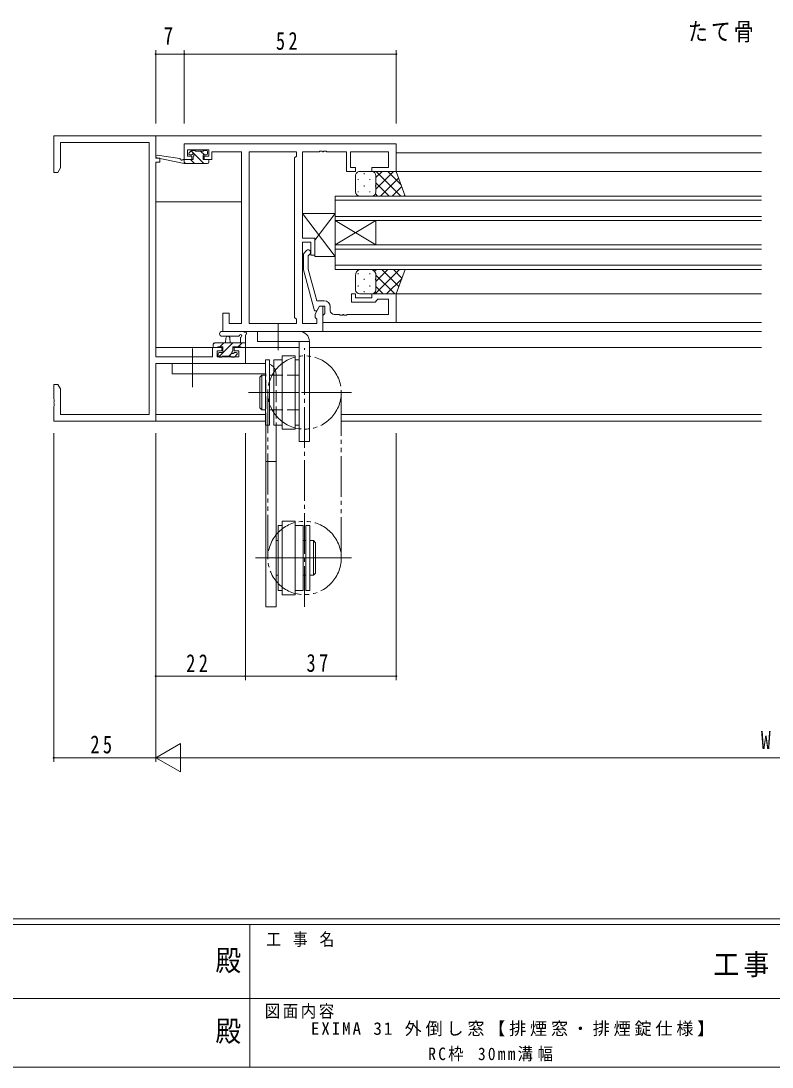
# Model space of a CAD drawing. Units: millimetres on the paper. Extents: x -397 to 397, y -282 to 282.
# Drawn here: x -65.1 to 119.1, y -282.1 to -25.4 of the extents above; entities that cross this region are included whole.
import ezdxf
from ezdxf.enums import TextEntityAlignment as Align

# ---------------------------------------------------------------- set-up
doc = ezdxf.new("R2010")
doc.units = ezdxf.units.MM
for name, pattern in [('USER2', [13, 10, -1, 1, -1]), ('USER3', [15, 10, -1, 1, -1, 1, -1]), ('USER4', [4, 3, -1]), ('USER5', [1.01, 0.01, -1])]:
    doc.linetypes.add(name, pattern=pattern)
for name, color, linetype, lineweight in [('0-1_YKK_ZWAK', 7, 'Continuous', 18), ('0-3_YKK_11', 7, 'Continuous', 18), ('0-4_YKK_12', 2, 'Continuous', 18), ('0-5_YKK_13', 4, 'Continuous', 18), ('0-6_YKK_D', 6, 'Continuous', 18)]:
    doc.layers.add(name, color=color, linetype=linetype, lineweight=lineweight)
doc.layers.add('0-2_USER1', color=7, linetype='Continuous')
doc.styles.add('ＭＳ ゴシック', font='')
doc.styles.get('ＭＳ ゴシック').set_extended_font_data('MS Gothic')

msp = doc.modelspace()

# ---------------------------------------------------------------- linework, layer by layer
at = {"layer": '0-1_YKK_ZWAK'}
for p, q in [((376.092, -245.7), (-393.908, -245.7)), ((338.292, -247.1), (-393.908, -247.1)), ((-8.908, -247.1), (-8.908, -282.1)), ((-136.308, -265.299), (-7.508, -265.299)), ((-7.508, -265.299), (121.292, -265.299)), ((-393.908, -282.1), (338.292, -282.1))]:
    msp.add_line(p, q, dxfattribs=at)
at = {"layer": '0-3_YKK_11'}
for p, q in [((-57.03, -53.605), (-32.03, -53.605)), ((-57.03, -62.605), (-57.03, -53.605)), ((-32.03, -53.605), (-32.03, -59.105)), ((-55.4, -55.235), (-55.4, -61.514)), ((-33.66, -55.235), (-55.4, -55.235)), ((-33.66, -121.975), (-33.66, -55.235)), ((-25.03, -59.405), (-25.03, -55.605)), ((-25.03, -55.605), (26.97, -55.605)), ((26.97, -55.605), (26.97, -62.405)), ((-24.23, -57.105), (-24.23, -58.605)), ((-19.03, -57.105), (-24.23, -57.105)), ((-24.23, -58.605), (-23.13, -58.605)), ((-20.248, -60.405), (-23.352, -57.302)), ((-23.13, -58.605), (-23.13, -59.405)), ((-20.103, -58.305), (-21.003, -57.405)), ((-20.13, -58.605), (-19.03, -58.605)), ((-20.13, -59.405), (-20.13, -58.605)), ((-19.03, -58.605), (-19.03, -57.105)), ((-18.23, -57.535), (-18.23, -58.335)), ((-11.03, -57.535), (-18.23, -57.535)), ((-18.23, -58.335), (-18.23, -59.405)), ((-11.03, -99.675), (-11.03, -57.535)), ((-9.1, -99.675), (-9.1, -57.535)), ((-9.1, -57.535), (2.47, -57.535)), ((-9.1, -99.675), (-9.1, -57.535)), ((2.47, -58.605), (2.04, -59.035)), ((2.47, -57.535), (2.47, -58.605)), ((3.97, -57.535), (3.97, -78.705)), ((8.011, -57.535), (3.97, -57.535)), ((8.195, -57.415), (8.011, -57.535)), ((8.745, -57.415), (8.195, -57.415)), ((8.928, -57.535), (8.745, -57.415)), ((9.011, -57.535), (8.928, -57.535)), ((9.195, -57.415), (9.011, -57.535)), ((9.745, -57.415), (9.195, -57.415)), ((9.928, -57.535), (9.745, -57.415)), ((14.77, -57.535), (9.928, -57.535)), ((14.77, -62.405), (14.77, -57.535)), ((15.77, -57.535), (15.77, -61.405)), ((25.04, -57.535), (15.77, -57.535)), ((25.04, -61.405), (25.04, -57.535)), ((-55.4, -61.514), (-56.03, -62.605)), ((-32.03, -59.105), (-31.03, -59.105)), ((-32.03, -60.105), (-32.03, -107.875)), ((-31.03, -60.105), (-32.03, -60.105)), ((-31.03, -59.105), (-31.03, -60.105)), ((-23.13, -59.405), (-25.03, -59.405)), ((-24.739, -60.405), (-25.028, -60.116)), ((-22.494, -60.405), (-23.494, -59.405)), ((-18.23, -59.405), (-20.13, -59.405)), ((2.04, -59.035), (2.04, -98.175)), ((15.77, -61.405), (16.97, -61.405)), ((16.97, -61.405), (16.97, -62.405)), ((20.97, -61.405), (25.04, -61.405)), ((20.97, -62.405), (20.97, -61.405)), ((-56.03, -62.605), (-57.03, -62.605)), ((16.97, -62.405), (14.77, -62.405)), ((26.97, -62.405), (20.97, -62.405)), ((21.97, -63.898), (23.462, -62.405)), ((21.97, -66.727), (26.291, -62.405)), ((28.043, -68.405), (22.043, -62.405)), ((23.119, -68.405), (27.535, -63.989)), ((28.135, -65.67), (24.871, -62.405)), ((25.214, -68.405), (21.97, -65.161)), ((25.948, -68.405), (28.28, -66.073)), ((22.386, -68.405), (21.853, -67.873)), ((28.776, -68.405), (29.024, -68.158)), ((3.97, -78.705), (6.97, -78.705)), ((6.97, -78.705), (6.97, -82.905)), ((3.97, -79.705), (3.97, -99.675)), ((5.97, -79.705), (3.97, -79.705)), ((4.945, -81.782), (4.17, -82.557)), ((5.97, -82.905), (5.97, -79.705)), ((4.17, -82.557), (4.17, -86.503)), ((5.37, -83.054), (5.794, -82.63)), ((5.37, -86.345), (5.37, -83.054)), ((6.97, -82.905), (5.97, -82.905)), ((4.17, -86.503), (6.877, -96.606)), ((7.449, -94.106), (5.37, -86.345)), ((21.624, -86.872), (22.09, -86.405)), ((21.747, -92.405), (27.747, -86.405)), ((21.97, -89.354), (24.918, -86.405)), ((27.613, -90.603), (23.415, -86.405)), ((28.357, -88.519), (26.244, -86.405)), ((29.102, -86.435), (29.072, -86.405)), ((17.635, -87.54), (17.635, -87.34)), ((19.05, -88.955), (19.05, -88.755)), ((20.465, -87.54), (20.465, -87.34)), ((21.88, -88.955), (21.88, -88.755)), ((26.587, -92.405), (21.97, -87.789)), ((24.575, -92.405), (28.3, -88.681)), ((17.635, -90.57), (17.635, -90.37)), ((19.05, -91.985), (19.05, -91.785)), ((20.465, -90.57), (20.465, -90.37)), ((21.88, -91.82), (21.88, -91.785)), ((23.758, -92.405), (21.97, -90.617)), ((9.27, -94.106), (7.449, -94.106)), ((15.97, -92.406), (15.97, -94.406)), ((16.97, -92.406), (15.97, -92.406)), ((15.97, -94.406), (21.77, -94.406)), ((16.97, -93.406), (16.97, -92.406)), ((20.97, -93.406), (16.97, -93.406)), ((20.97, -92.406), (20.97, -93.406)), ((26.97, -92.406), (20.97, -92.406)), ((21.77, -94.406), (22.27, -93.906)), ((22.27, -93.906), (22.47, -93.706)), ((22.47, -93.706), (25.04, -93.706)), ((25.04, -93.706), (25.04, -97.476)), ((26.97, -99.406), (26.97, -92.406)), ((-15.53, -97.105), (-14.03, -97.105)), ((-15.53, -101.605), (-15.53, -97.105)), ((-14.03, -97.105), (-14.03, -99.675)), ((6.877, -96.606), (7.477, -96.606)), ((7.04, -97.363), (8.17, -95.405)), ((7.04, -98.175), (7.04, -97.363)), ((7.477, -96.606), (8.17, -95.406)), ((8.17, -95.405), (8.97, -95.405)), ((8.17, -95.406), (9.47, -95.406)), ((8.97, -95.405), (8.97, -101.605)), ((9.27, -97.406), (8.97, -97.706)), ((9.47, -97.206), (9.27, -97.406)), ((9.47, -95.406), (9.47, -97.206)), ((10.77, -96.476), (10.77, -95.606)), ((13.011, -97.476), (11.77, -97.476)), ((13.195, -97.596), (13.011, -97.476)), ((13.928, -97.476), (13.745, -97.596)), ((14.011, -97.476), (13.928, -97.476)), ((14.195, -97.596), (14.011, -97.476)), ((14.928, -97.476), (14.745, -97.596)), ((25.04, -97.476), (14.928, -97.476)), ((-14.03, -99.675), (-11.03, -99.675)), ((2.47, -99.675), (-9.1, -99.675)), ((2.04, -98.175), (2.47, -98.605)), ((2.47, -98.605), (2.47, -99.675)), ((3.97, -99.675), (7.47, -99.675)), ((7.47, -98.605), (7.04, -98.175)), ((7.47, -99.675), (7.47, -98.605)), ((8.97, -97.706), (8.97, -99.406)), ((8.97, -99.406), (26.97, -99.406)), ((13.745, -97.596), (13.195, -97.596)), ((14.745, -97.596), (14.195, -97.596)), ((8.97, -101.605), (-15.53, -101.605)), ((-17.93, -104.765), (-17.57, -104.405)), ((-16.554, -107.879), (-13.08, -104.405)), ((-16.325, -105.405), (-15.325, -104.405)), ((-11.835, -105.405), (-10.835, -104.405)), ((-18.13, -105.605), (-15.83, -105.605)), ((-18.13, -107.875), (-18.13, -105.605)), ((-16.93, -106.405), (-16.93, -107.875)), ((-15.83, -106.405), (-16.93, -106.405)), ((-15.83, -105.605), (-15.83, -106.405)), ((-14.135, -107.705), (-13.352, -106.922)), ((-12.83, -105.605), (-10.03, -105.605)), ((-12.83, -106.405), (-12.83, -105.605)), ((-11.66, -106.405), (-12.83, -106.405)), ((-11.66, -107.875), (-11.66, -106.405)), ((-10.03, -105.605), (-10.03, -109.505)), ((-32.03, -107.875), (-18.13, -107.875)), ((-32.03, -109.505), (-32.03, -123.605)), ((-10.03, -109.505), (-32.03, -109.505)), ((-16.93, -107.875), (-11.66, -107.875)), ((-57.03, -114.605), (-56.03, -114.605)), ((-57.03, -118.147), (-57.03, -114.605)), ((-56.03, -114.605), (-55.4, -115.697)), ((-55.4, -115.697), (-55.4, -121.975)), ((-56.91, -118.33), (-57.03, -118.147)), ((-57.03, -119.064), (-56.91, -118.88)), ((-57.03, -119.147), (-57.03, -119.064)), ((-56.91, -119.33), (-57.03, -119.147)), ((-57.03, -120.064), (-56.91, -119.88)), ((-57.03, -123.605), (-57.03, -120.064)), ((-56.91, -118.88), (-56.91, -118.33)), ((-56.91, -119.88), (-56.91, -119.33)), ((-55.4, -121.975), (-33.66, -121.975)), ((-32.03, -123.605), (-57.03, -123.605))]:
    msp.add_line(p, q, dxfattribs=at)
for centre, radius, start, end in [((5.37, -82.206), 0.6, 314.99999, 135.00001), ((9.27, -95.606), 1.5, 0.00001, 89.99999), ((11.77, -96.476), 1, 180.00001, 269.99999)]:
    msp.add_arc(centre, radius, start, end, dxfattribs=at)
at = {"layer": '0-4_YKK_12'}
for p, q in [((-32.33, -53.605), (116.47, -53.605)), ((26.97, -57.806), (116.47, -57.806)), ((116.47, -62.406), (21.265, -62.405)), ((11.97, -68.405), (11.97, -74.405)), ((116.47, -68.405), (11.97, -68.405)), ((-32.03, -69.805), (-11.03, -69.805)), ((11.97, -69.405), (116.47, -69.405)), ((116.47, -73.405), (11.97, -73.405)), ((11.97, -80.405), (21.97, -74.405)), ((11.97, -74.405), (21.97, -80.405)), ((11.97, -74.405), (11.97, -80.405)), ((11.97, -74.405), (116.47, -74.405)), ((21.97, -74.405), (21.97, -80.405)), ((11.97, -80.405), (11.97, -86.405)), ((116.47, -80.405), (11.97, -80.405)), ((11.97, -81.405), (116.47, -81.405)), ((116.47, -85.405), (11.97, -85.405)), ((11.97, -86.405), (116.47, -86.405)), ((26.47, -92.405), (116.47, -92.405)), ((26.67, -99.405), (116.47, -99.405)), ((26.67, -99.405), (116.47, -99.405)), ((8.67, -101.606), (116.47, -101.606)), ((-32.03, -105.605), (-15.53, -105.605)), ((-13.13, -105.605), (3.17, -105.605)), ((5.67, -105.605), (116.47, -105.605)), ((-32.03, -121.975), (-5.133, -121.975)), ((13.47, -121.975), (116.47, -121.975)), ((-32.33, -123.605), (-5.133, -123.605)), ((13.47, -123.605), (116.47, -123.605))]:
    msp.add_line(p, q, dxfattribs=at)
at = {"layer": '0-5_YKK_13'}
for p, q in [((-25.028, -60.405), (-31.789, -58.999)), ((-26.142, -59.232), (-31.684, -58.409)), ((-23.343, -57.293), (-23.843, -57.793)), ((-23.63, -58.305), (-23.291, -58.305)), ((-22.53, -57.205), (-23.13, -57.205)), ((-22.83, -58.766), (-22.83, -59.405)), ((-20.33, -57.405), (-22.33, -57.405)), ((-20.43, -58.305), (-19.63, -58.305)), ((-20.43, -59.405), (-20.43, -58.305)), ((-19.63, -57.205), (-20.13, -57.205)), ((-19.33, -58.005), (-19.33, -57.505)), ((-25.028, -59.405), (-25.115, -59.391)), ((-25.028, -60.405), (-25.028, -59.405)), ((-22.83, -59.405), (-25.028, -59.405)), ((-19.33, -60.405), (-25.028, -60.405)), ((-19.33, -59.405), (-20.43, -59.405)), ((-19.03, -60.105), (-19.03, -59.705)), ((16.97, -67.405), (16.97, -63.405)), ((17.97, -62.405), (20.97, -62.405)), ((19.05, -62.825), (19.05, -63.025)), ((26.97, -62.405), (20.97, -62.405)), ((21.97, -63.405), (21.97, -67.405)), ((21.97, -63.405), (21.97, -67.005)), ((29.112, -68.405), (26.97, -62.405)), ((17.635, -64.24), (17.635, -64.44)), ((19.05, -65.855), (19.05, -66.055)), ((20.465, -64.24), (20.465, -64.44)), ((21.88, -65.855), (21.88, -66.055)), ((17.635, -67.27), (17.635, -67.47)), ((20.97, -68.405), (17.97, -68.405)), ((20.465, -67.27), (20.465, -67.47)), ((20.97, -68.405), (29.112, -68.405)), ((11.97, -83.206), (3.97, -72.706)), ((3.97, -72.706), (3.97, -78.706)), ((11.97, -72.706), (3.97, -72.706)), ((11.969, -72.706), (6.97, -79.268)), ((11.97, -83.206), (11.97, -72.706)), ((3.97, -78.706), (6.97, -78.706)), ((6.97, -78.706), (6.97, -83.206)), ((6.97, -83.206), (11.97, -83.206)), ((20.97, -86.405), (17.97, -86.405)), ((20.97, -86.405), (29.112, -86.405)), ((29.112, -86.405), (26.97, -92.405)), ((16.97, -87.905), (16.97, -91.405)), ((21.97, -91.405), (21.97, -87.905)), ((21.97, -91.405), (21.97, -88.305)), ((17.97, -92.405), (20.97, -92.405)), ((26.97, -92.405), (20.97, -92.405)), ((-15.758, -101.605), (-10.596, -101.605)), ((-10.03, -105.305), (-10.03, -102.625)), ((-7.03, -101.605), (-7.03, -104.105)), ((3.17, -101.605), (-7.03, -101.605)), ((-17.93, -104.705), (-17.93, -105.305)), ((-10.03, -104.405), (-17.63, -104.405)), ((-15.758, -102.805), (-11.797, -102.808)), ((-14.93, -104.405), (-14.828, -103.261)), ((-13.73, -104.405), (-13.832, -103.261)), ((-11.23, -103.225), (-11.23, -104.405)), ((5.67, -104.105), (-7.03, -104.105)), ((3.17, -104.105), (3.17, -128.605)), ((5.67, -128.605), (5.67, -104.105)), ((-17.63, -105.605), (-17.03, -105.605)), ((-16.83, -105.405), (-15.53, -105.405)), ((-16.73, -107.105), (-16.73, -107.605)), ((-15.53, -106.805), (-16.43, -106.805)), ((-15.73, -107.705), (-13.63, -107.705)), ((-15.53, -105.405), (-15.53, -106.805)), ((-13.13, -105.405), (-11.13, -105.405)), ((-13.13, -106.344), (-13.13, -105.405)), ((-12.33, -106.805), (-12.669, -106.805)), ((-12.618, -107.818), (-12.118, -107.318)), ((-10.93, -105.605), (-10.33, -105.605)), ((2.167, -107.606), (-1.033, -107.606)), ((-1.033, -107.606), (-1.033, -125.606)), ((2.167, -125.606), (2.167, -107.606)), ((-28.03, -109.505), (-5.133, -109.505)), ((-28.03, -112.005), (-28.03, -109.505)), ((-16.43, -107.905), (-15.93, -107.905)), ((-13.43, -107.905), (-12.83, -107.905)), ((-5.133, -108.606), (-5.133, -124.606)), ((-4.133, -108.606), (-5.133, -108.606)), ((-4.133, -124.606), (-4.133, -108.606)), ((-3.033, -108.606), (-3.033, -124.606)), ((-1.033, -108.606), (-3.033, -108.606)), ((3.167, -108.606), (2.167, -108.606)), ((-28.03, -112.005), (-5.133, -112.005)), ((-6.033, -112.356), (-6.533, -112.856)), ((-6.533, -112.856), (-6.533, -120.356)), ((-6.033, -112.356), (-6.033, -120.856)), ((-5.133, -112.356), (-6.033, -112.356)), ((-3.033, -112.356), (-4.133, -112.356)), ((-6.533, -120.356), (-6.033, -120.856)), ((-6.033, -120.856), (-5.133, -120.856)), ((-4.133, -120.856), (-3.033, -120.856)), ((-5.133, -124.606), (-4.133, -124.606)), ((-5.03, -124.606), (-5.03, -169.205)), ((-3.033, -124.606), (-1.033, -124.606)), ((-2.53, -124.606), (-2.53, -169.205)), ((-1.033, -125.606), (2.167, -125.606)), ((2.167, -124.606), (3.167, -124.606)), ((3.17, -128.605), (5.67, -128.605)), ((-5.03, -133.574), (-2.53, -133.574)), ((-1.033, -148.205), (-1.033, -166.205)), ((2.167, -148.205), (-1.033, -148.205)), ((2.167, -166.205), (2.167, -148.205)), ((-1.033, -149.205), (-2.033, -149.205)), ((-2.033, -165.205), (-2.033, -149.205)), ((4.167, -149.205), (2.167, -149.205)), ((4.167, -165.205), (4.167, -149.205)), ((5.77, -149.205), (4.77, -149.205)), ((4.77, -149.205), (4.77, -165.205)), ((5.77, -165.205), (5.77, -149.205)), ((-2.53, -152.955), (-2.033, -152.955)), ((4.77, -152.955), (4.167, -152.955)), ((6.67, -152.955), (5.77, -152.955)), ((6.67, -161.455), (6.67, -152.955)), ((7.17, -153.455), (6.67, -152.955)), ((7.17, -160.955), (7.17, -153.455)), ((9.265, -157.205), (-7.569, -157.205)), ((-2.53, -161.455), (-2.033, -161.455)), ((4.167, -161.455), (4.77, -161.455)), ((5.77, -161.455), (6.67, -161.455)), ((6.67, -161.455), (7.17, -160.955)), ((-2.033, -165.205), (-1.033, -165.205)), ((-1.033, -166.205), (2.167, -166.205)), ((2.167, -165.205), (4.167, -165.205)), ((4.77, -165.205), (5.77, -165.205)), ((-2.53, -169.205), (-5.03, -169.205))]:
    msp.add_line(p, q, dxfattribs=at)
at = {"layer": '0-5_YKK_13', "linetype": 'USER2'}
for p, q in [((-2.03, -106.191), (-2.03, -99.737)), ((-23.03, -105.783), (-23.03, -115.312)), ((4.47, -169.173), (4.47, -105.771)), ((-9.242, -116.605), (8.862, -116.605)), ((16.004, -116.606), (-8.747, -116.606)), ((16.004, -157.205), (-7.247, -157.205))]:
    msp.add_line(p, q, dxfattribs=at)
at = {"layer": '0-5_YKK_13', "linetype": 'USER5'}
msp.add_line((-5.03, -112.005), (-5.133, -112.005), dxfattribs=at)
at = {"layer": '0-5_YKK_13', "linetype": 'USER4'}
for p, q in [((-5.03, -124.606), (-5.03, -112.005)), ((3.167, -112.356), (-3.033, -112.356)), ((-2.53, -112.005), (-2.53, -124.606)), ((3.167, -120.856), (-3.033, -120.856))]:
    msp.add_line(p, q, dxfattribs=at)
at = {"layer": '0-5_YKK_13', "linetype": 'USER3'}
for p, q in [((-4.53, -116.606), (-4.53, -157.205)), ((13.47, -157.205), (13.47, -116.606))]:
    msp.add_line(p, q, dxfattribs=at)
for centre in [(4.467, -116.606), (4.47, -157.205)]:
    msp.add_circle(centre, 9, dxfattribs=at)
at = {"layer": '0-5_YKK_13'}
for centre, radius, start, end in [((-31.728, -58.705), 0.3, 81.55064, 258.25019), ((-23.63, -58.005), 0.3, 135, 270), ((-23.13, -57.505), 0.3, 90, 135), ((-23.291, -58.005), 0.3, 270, 326.94427), ((-22.83, -58.305), 0.25, 303.05573, 146.94427), ((-22.53, -58.766), 0.3, 123.05573, 180), ((-22.53, -57.405), 0.2, 0, 90), ((-20.13, -57.405), 0.2, 90, 180), ((-19.63, -57.505), 0.3, 0, 90), ((-19.63, -58.005), 0.3, 270, 0), ((-26.186, -59.529), 0.3, 21.55064, 81.55064), ((-25.628, -59.308), 0.3, 201.55064, 320.80246), ((-25.163, -59.687), 0.3, 80.80246, 140.80246), ((-19.33, -59.705), 0.3, 0, 90), ((-19.33, -60.105), 0.3, 270, 0), ((17.97, -63.405), 1, 89.9999, 179.9999), ((20.97, -63.405), 1, 359.9999, 89.9999), ((17.97, -67.405), 1, 179.9999, 269.9999), ((20.97, -67.405), 1, 269.9999, 359.9999), ((18.502, -87.844), 1.534, 110.30881, 182.3117), ((20.437, -87.844), 1.534, 357.68843, 69.69136), ((17.97, -91.405), 1, 180.0001, 270.0001), ((20.97, -91.405), 1, 270.0001, 0.0001), ((-15.758, -102.205), 0.6, 89.95977, 269.95977), ((-11.797, -102.508), 0.3, 269.95977, 340.81024), ((-11.23, -102.705), 0.3, 300, 160.81024), ((-10.596, -101.905), 0.3, 40.52878, 90), ((-10.14, -101.516), 0.3, 220.52878, 280.52878), ((-10.03, -102.105), 0.3, 300, 100.52878), ((-9.73, -102.625), 0.3, 120, 180), ((3.17, -104.105), 2.5, 0, 90), ((-17.63, -104.705), 0.3, 90, 180), ((-14.33, -103.305), 0.5, 5.09207, 174.90793), ((-10.93, -103.225), 0.3, 120, 180), ((-17.63, -105.305), 0.3, 180, 270), ((-17.03, -105.405), 0.2, 270, 0), ((-16.43, -107.105), 0.3, 90, 180), ((-16.43, -107.605), 0.3, 180, 270), ((-15.93, -107.705), 0.2, 270, 0), ((-13.43, -107.705), 0.2, 180, 270), ((-13.13, -106.805), 0.25, 123.05573, 326.94427), ((-13.43, -106.344), 0.3, 303.05573, 0), ((-12.669, -107.105), 0.3, 90, 146.94427), ((-12.33, -107.105), 0.3, 315, 90), ((-10.93, -105.405), 0.2, 180, 270), ((-10.33, -105.305), 0.3, 270, 0), ((-12.83, -107.605), 0.3, 270, 315)]:
    msp.add_arc(centre, radius, start, end, dxfattribs=at)
at = {"layer": '0-5_YKK_13', "linetype": 'USER4'}
msp.add_arc((-5.03, -112.005), 2.5, 0, 90, dxfattribs=at)
at = {"layer": '0-6_YKK_D'}
for p, q in [((-32.03, -50.605), (-32.03, -32.605)), ((-25.03, -50.605), (-25.03, -32.605)), ((-25.03, -50.605), (-25.03, -32.605)), ((26.97, -50.605), (26.97, -32.605)), ((-32.03, -33.605), (-25.03, -33.605)), ((-25.03, -33.605), (26.97, -33.605)), ((-57.03, -126.605), (-57.03, -207.205)), ((-32.03, -126.605), (-32.03, -207.205)), ((-32.03, -126.605), (-32.03, -187.205)), ((-32.03, -126.605), (-32.03, -207.205)), ((-10.03, -126.605), (-10.03, -187.205)), ((-10.03, -126.605), (-10.03, -187.205)), ((26.97, -126.605), (26.97, -187.205)), ((-32.03, -186.205), (-10.03, -186.205)), ((-10.03, -186.205), (26.97, -186.205)), ((-32.03, -206.205), (-25.968, -202.705)), ((-25.968, -209.705), (-25.968, -202.705)), ((-57.03, -206.205), (-32.03, -206.205)), ((-32.03, -206.205), (-19.906, -206.205)), ((-32.03, -206.205), (-25.968, -209.705)), ((260.97, -206.205), (-25.03, -206.205))]:
    msp.add_line(p, q, dxfattribs=at)
for centre, start, end in [((-32.03, -33.605), 0, 180), ((-32.03, -33.605), 180, 0), ((-25.03, -33.605), 0, 180), ((-25.03, -33.605), 0, 180), ((-25.03, -33.605), 180, 0), ((-25.03, -33.605), 180, 0), ((26.97, -33.605), 0, 180), ((26.97, -33.605), 180, 0), ((-32.03, -186.205), 0, 180), ((-32.03, -186.205), 180, 0), ((-10.03, -186.205), 0, 180), ((-10.03, -186.205), 0, 180), ((-10.03, -186.205), 180, 0), ((-10.03, -186.205), 180, 0), ((26.97, -186.205), 0, 180), ((26.97, -186.205), 180, 0), ((-57.03, -206.205), 0, 180), ((-57.03, -206.205), 180, 0)]:
    msp.add_arc(centre, 0.106, start, end, dxfattribs=at)

# ---------------------------------------------------------------- texts
at = {"layer": '0-1_YKK_ZWAK', "style": 'ＭＳ ゴシック', "width": 0.9}
for p in [(-17.39, -260.056), (-17.39, -277.378)]:
    msp.add_text('殿', height=5.132, dxfattribs=at).set_placement(p, align=Align.BOTTOM_LEFT)
at = {"layer": '0-1_YKK_ZWAK', "attachment_point": 7, "style": 'ＭＳ ゴシック'}
for s, insert, char_height in [('\\T1.22;\\W0.85;工\\~事\\~名', (-4.896, -252.633), 3.079), ('\\T1.17;\\W0.9;工事', (104.723, -260.056), 5.132), ('\\T1.17;\\W0.9;図面内容', (-5.291, -270.248), 3.079)]:
    msp.add_mtext(s, dxfattribs=dict(at, insert=insert, char_height=char_height))
at = {"layer": '0-2_USER1', "attachment_point": 7, "style": 'ＭＳ ゴシック'}
for s, insert, char_height in [('\\T1.17;\\W0.8;たて骨', (98.515, -30.71), 4.399), ('\\T1.22;EXIMA\\~31\\~外倒し窓【排煙窓・排煙錠仕様】', (6.009, -274.549), 3.079), ('\\T1.29;\\W0.9;RC枠\\~30mm溝幅', (34.809, -280.725), 3.079)]:
    msp.add_mtext(s, dxfattribs=dict(at, insert=insert, char_height=char_height))
at = {"layer": '0-6_YKK_D', "color": 7, "style": 'ＭＳ ゴシック', "width": 0.8}
for s, p in [('7', (-30.13, -32.605)), ('W', (116.37, -205.405))]:
    msp.add_text(s, height=4.399, dxfattribs=at).set_placement(p, align=Align.BOTTOM_LEFT)
at = {"layer": '0-6_YKK_D', "color": 7, "char_height": 4.399, "attachment_point": 7, "style": 'ＭＳ ゴシック'}
for s, insert in [('\\T1.37;\\W0.75;52', (-2.55, -32.605)), ('\\T1.37;\\W0.75;22', (-24.55, -185.205)), ('\\T1.37;\\W0.75;37', (4.95, -185.205)), ('\\T1.37;\\W0.75;25', (-48.05, -205.205))]:
    msp.add_mtext(s, dxfattribs=dict(at, insert=insert))

doc.saveas('drawing.dxf')
